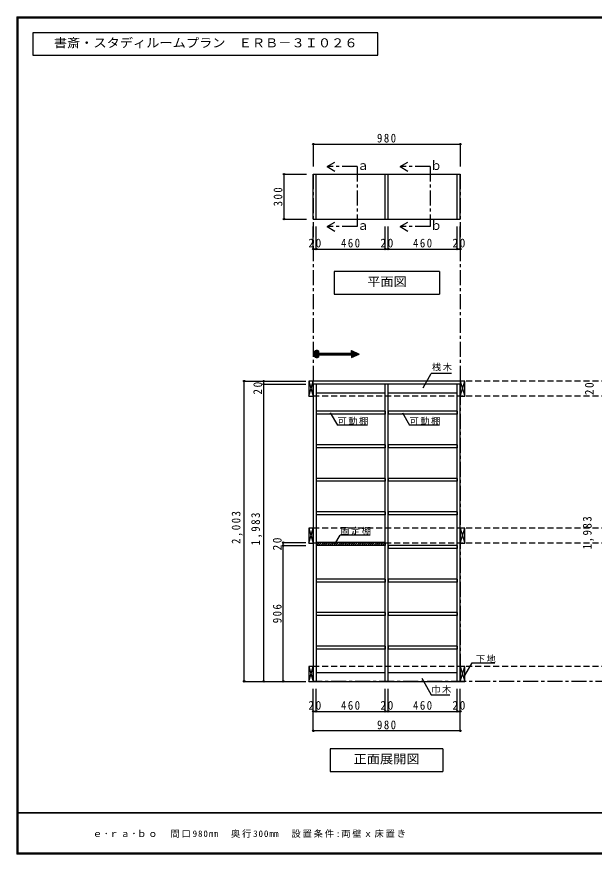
# Model space of a CAD drawing. Units: millimetres at full size, sheet at 1:20. Extents: x -3922 to 3878, y -2932 to 2722.
# Drawn here: x -3922 to -74, y -2864 to 2722 of the extents above; entities that cross this region are included whole.
import ezdxf
from ezdxf.enums import TextEntityAlignment as Align

# ---------------------------------------------------------------- set-up
doc = ezdxf.new("R2010")
doc.units = ezdxf.units.MM
doc.header["$LTSCALE"] = 20
doc.header["$PDMODE"] = 32
doc.header["$PDSIZE"] = 10
doc.linetypes.add('CHAIN1', pattern=[8, 5, -1, 1, -1])
doc.linetypes.add('DASHED2', pattern=[3, 2, -1])
for name, color, linetype in [('0-2_本体', 2, 'Continuous'), ('0-3_固定棚', 3, 'Continuous'), ('0-4_可動棚', 3, 'Continuous'), ('0-7_桟木・巾木', 2, 'Continuous'), ('0-8_引き出し', 3, 'Continuous'), ('0-A_文字', 7, 'Continuous'), ('0-B_寸法', 7, 'Continuous'), ('0-C_ハッチ', 4, 'Continuous'), ('F-1_枠', 6, 'Continuous'), ('F-A_文字', 7, 'Continuous')]:
    doc.layers.add(name, color=color, linetype=linetype)
doc.styles.add('ＭＳ ゴシック', font='')
doc.styles.get('ＭＳ ゴシック').set_extended_font_data('MS Gothic')

msp = doc.modelspace()

# ---------------------------------------------------------------- linework, layer by layer
at = {"layer": '0-2_本体'}
for p, q in [((-1946.53, 1672.73), (-1926.53, 1672.73)), ((-1946.53, 1372.73), (-1946.53, 1672.73)), ((-1926.53, 1372.73), (-1926.53, 1672.73)), ((-1467.53, 1672.73), (-1447.53, 1672.73)), ((-1466.53, 1372.73), (-1466.53, 1672.73)), ((-1466.53, 1672.73), (-1446.53, 1672.73)), ((-986.53, 1372.73), (-986.53, 1672.73)), ((-986.53, 1672.73), (-966.53, 1672.73)), ((-966.53, 1372.73), (-966.53, 1672.73)), ((-1946.53, 1372.73), (-1926.53, 1372.73)), ((-1467.53, 1372.73), (-1447.53, 1372.73)), ((-986.53, 1372.73), (-966.53, 1372.73))]:
    msp.add_line(p, q, dxfattribs=at)
at = {"layer": '0-2_本体', "color": 3}
for p, q in [((-1946.53, 1372.73), (-966.53, 1372.73)), ((-1946.53, 271.73), (-1946.53, 291.73)), ((-966.53, 291.73), (-1946.53, 291.73)), ((-966.53, 291.73), (-966.53, 271.73)), ((-1946.53, 271.73), (-1946.53, -1711.27)), ((-966.53, 271.73), (-1946.53, 271.73)), ((-1926.53, 271.73), (-1926.53, -1711.27)), ((-1466.53, -1711.27), (-1466.53, 271.73)), ((-1446.53, -1711.27), (-1446.53, 271.73)), ((-986.53, -1711.27), (-986.53, 271.73)), ((-966.53, -1711.27), (-966.53, 271.73)), ((-1946.53, -1711.27), (-966.53, -1711.27))]:
    msp.add_line(p, q, dxfattribs=at)
at = {"layer": '0-2_本体'}
msp.add_lwpolyline([(-1466.53, 1372.73), (-1446.53, 1372.73), (-1446.53, 1672.73)], dxfattribs=at)
at = {"layer": '0-3_固定棚'}
for p, q in [((-1926.53, 1672.73), (-1466.53, 1672.73)), ((-1447.53, 1672.73), (-986.53, 1672.73)), ((-1926.53, -785.27), (-1926.53, -805.27)), ((-1466.53, -785.27), (-1926.53, -785.27)), ((-1466.53, -805.27), (-1926.53, -805.27)), ((-1466.53, -785.27), (-1466.53, -805.27))]:
    msp.add_line(p, q, dxfattribs=at)
at = {"layer": '0-4_可動棚'}
for p, q in [((-1925.53, 71.23), (-1925.53, 91.23)), ((-1467.53, 91.23), (-1925.53, 91.23)), ((-1467.53, 71.23), (-1925.53, 71.23)), ((-1467.53, 91.23), (-1467.53, 71.23)), ((-1445.53, 71.23), (-1445.53, 91.23)), ((-987.53, 91.23), (-1445.53, 91.23)), ((-987.53, 71.23), (-1445.53, 71.23)), ((-987.53, 91.23), (-987.53, 71.23)), ((-1925.53, -152.77), (-1925.53, -132.77)), ((-1467.53, -132.77), (-1925.53, -132.77)), ((-1467.53, -152.77), (-1925.53, -152.77)), ((-1467.53, -132.77), (-1467.53, -152.77)), ((-1445.53, -152.77), (-1445.53, -132.77)), ((-987.53, -132.77), (-1445.53, -132.77)), ((-987.53, -152.77), (-1445.53, -152.77)), ((-987.53, -132.77), (-987.53, -152.77)), ((-1925.53, -376.77), (-1925.53, -356.77)), ((-1467.53, -356.77), (-1925.53, -356.77)), ((-1467.53, -376.77), (-1925.53, -376.77)), ((-1467.53, -356.77), (-1467.53, -376.77)), ((-1445.53, -376.77), (-1445.53, -356.77)), ((-987.53, -356.77), (-1445.53, -356.77)), ((-987.53, -376.77), (-1445.53, -376.77)), ((-987.53, -356.77), (-987.53, -376.77)), ((-1925.53, -600.77), (-1925.53, -580.77)), ((-1467.53, -580.77), (-1925.53, -580.77)), ((-1467.53, -600.77), (-1925.53, -600.77)), ((-1467.53, -580.77), (-1467.53, -600.77)), ((-1445.53, -600.77), (-1445.53, -580.77)), ((-987.53, -580.77), (-1445.53, -580.77)), ((-987.53, -600.77), (-1445.53, -600.77)), ((-987.53, -580.77), (-987.53, -600.77)), ((-1445.53, -824.77), (-1445.53, -804.77)), ((-987.53, -804.77), (-1445.53, -804.77)), ((-987.53, -824.77), (-1445.53, -824.77)), ((-987.53, -804.77), (-987.53, -824.77)), ((-1925.53, -1048.77), (-1925.53, -1028.77)), ((-1467.53, -1028.77), (-1925.53, -1028.77)), ((-1467.53, -1048.77), (-1925.53, -1048.77)), ((-1467.53, -1028.77), (-1467.53, -1048.77)), ((-1445.53, -1048.77), (-1445.53, -1028.77)), ((-987.53, -1028.77), (-1445.53, -1028.77)), ((-987.53, -1048.77), (-1445.53, -1048.77)), ((-987.53, -1028.77), (-987.53, -1048.77)), ((-1925.53, -1272.77), (-1925.53, -1252.77)), ((-1467.53, -1252.77), (-1925.53, -1252.77)), ((-1467.53, -1272.77), (-1925.53, -1272.77)), ((-1467.53, -1252.77), (-1467.53, -1272.77)), ((-1445.53, -1272.77), (-1445.53, -1252.77)), ((-987.53, -1252.77), (-1445.53, -1252.77)), ((-987.53, -1272.77), (-1445.53, -1272.77)), ((-987.53, -1252.77), (-987.53, -1272.77)), ((-1925.53, -1496.77), (-1925.53, -1476.77)), ((-1467.53, -1476.77), (-1925.53, -1476.77)), ((-1467.53, -1496.77), (-1925.53, -1496.77)), ((-1467.53, -1476.77), (-1467.53, -1496.77)), ((-1445.53, -1496.77), (-1445.53, -1476.77)), ((-987.53, -1476.77), (-1445.53, -1476.77)), ((-987.53, -1496.77), (-1445.53, -1496.77)), ((-987.53, -1476.77), (-987.53, -1496.77))]:
    msp.add_line(p, q, dxfattribs=at)
at = {"layer": '0-7_桟木・巾木', "color": 7}
for p, q in [((-1466.53, 211.73), (-1926.53, 211.73)), ((-986.53, 211.73), (-1446.53, 211.73)), ((-1926.53, -1651.27), (-1466.53, -1651.27)), ((-1447.53, -1651.27), (-986.53, -1651.27))]:
    msp.add_line(p, q, dxfattribs=at)
at = {"layer": '0-8_引き出し', "color": 7}
for p, q in [((-1976.53, 291.73), (-1946.53, 191.73)), ((-1976.53, 191.73), (-1946.53, 291.73)), ((-966.53, 291.73), (-936.53, 191.73)), ((-966.53, 191.73), (-936.53, 291.73)), ((-1976.53, -688.27), (-1946.53, -788.27)), ((-1976.53, -788.27), (-1946.53, -688.27)), ((-966.53, -688.27), (-936.53, -788.27)), ((-966.53, -788.27), (-936.53, -688.27)), ((-1976.53, -1611.27), (-1946.53, -1711.27)), ((-1976.53, -1711.27), (-1946.53, -1611.27)), ((-966.53, -1611.27), (-936.53, -1711.27)), ((-966.53, -1711.27), (-936.53, -1611.27))]:
    msp.add_line(p, q, dxfattribs=at)
at = {"layer": '0-8_引き出し'}
for points in [[(-1946.53, 191.73), (-1946.53, 291.73), (-1976.53, 291.73), (-1976.53, 191.73)], [(-936.53, 191.73), (-936.53, 291.73), (-966.53, 291.73), (-966.53, 191.73)], [(-1946.53, -788.27), (-1946.53, -688.27), (-1976.53, -688.27), (-1976.53, -788.27)], [(-936.53, -788.27), (-936.53, -688.27), (-966.53, -688.27), (-966.53, -788.27)], [(-1946.53, -1711.27), (-1946.53, -1611.27), (-1976.53, -1611.27), (-1976.53, -1711.27)], [(-936.53, -1711.27), (-936.53, -1611.27), (-966.53, -1611.27), (-966.53, -1711.27)]]:
    msp.add_lwpolyline(points, close=True, dxfattribs=at)
at = {"layer": '0-A_文字'}
for p, q in [((-3815.36, 2615.63), (-3815.36, 2465.63)), ((-1515.47, 2615.63), (-3815.36, 2615.63)), ((-1515.47, 2465.63), (-1515.47, 2615.63)), ((-3815.36, 2465.63), (-1515.47, 2465.63)), ((-1854.45, 1722.73), (-1802.49, 1752.73)), ((-1368.13, 1722.73), (-1316.17, 1752.73)), ((-1854.45, 1722.73), (-1802.49, 1692.73)), ((-1368.13, 1722.73), (-1316.17, 1692.73)), ((-1854.45, 1322.73), (-1802.49, 1352.73)), ((-1368.13, 1322.73), (-1316.17, 1352.73)), ((-1854.45, 1322.73), (-1802.49, 1292.73)), ((-1368.13, 1322.73), (-1316.17, 1292.73)), ((-1105.93, 1022.73), (-1806.93, 1022.73)), ((-1105.93, 1022.73), (-1105.93, 872.73)), ((-1946.53, 472.25), (-1922.57, 496.2)), ((-1946.39, 475.22), (-1925.54, 496.06)), ((-1946.34, 469.61), (-1919.93, 496.02)), ((-1945.91, 467.21), (-1917.53, 495.58)), ((-1945.73, 478.71), (-1929.03, 495.4)), ((-1945.28, 465.01), (-1915.34, 494.96)), ((-1944.48, 462.98), (-1913.3, 494.16)), ((-1943.97, 483.29), (-1933.62, 493.65)), ((-1943.54, 461.09), (-1911.42, 493.22)), ((-1942.46, 459.34), (-1911.12, 490.69)), ((-1941.26, 457.72), (-1911.12, 487.86)), ((-1939.93, 456.22), (-1911.12, 485.03)), ((-1938.48, 454.84), (-1911.12, 482.21)), ((-1936.91, 453.58), (-1911.12, 479.38)), ((-1935.22, 452.44), (-1909.17, 478.49)), ((-1933.4, 451.44), (-1906.34, 478.49)), ((-1931.43, 450.57), (-1903.51, 478.49)), ((-1929.31, 449.87), (-1900.68, 478.49)), ((-1927.01, 449.34), (-1911.12, 465.23)), ((-1924.48, 449.04), (-1911.12, 462.41)), ((-1921.67, 449.02), (-1911.12, 459.58)), ((-1918.45, 449.41), (-1911.12, 456.75)), ((-1914.5, 450.54), (-1911.12, 453.92)), ((-1911.12, 466.7), (-1911.12, 452.15)), ((-1911.12, 466.7), (-1690.63, 466.7)), ((-1909.65, 466.7), (-1897.86, 478.49)), ((-1906.82, 466.7), (-1895.03, 478.49)), ((-1903.99, 466.7), (-1892.2, 478.49)), ((-1901.17, 466.7), (-1889.37, 478.49)), ((-1898.34, 466.7), (-1886.54, 478.49)), ((-1895.51, 466.7), (-1883.71, 478.49)), ((-1892.68, 466.7), (-1880.89, 478.49)), ((-1889.85, 466.7), (-1878.06, 478.49)), ((-1887.02, 466.7), (-1875.23, 478.49)), ((-1884.19, 466.7), (-1872.4, 478.49)), ((-1881.37, 466.7), (-1869.57, 478.49)), ((-1878.54, 466.7), (-1866.74, 478.49)), ((-1875.71, 466.7), (-1863.92, 478.49)), ((-1872.88, 466.7), (-1861.09, 478.49)), ((-1870.05, 466.7), (-1858.26, 478.49)), ((-1867.22, 466.7), (-1855.43, 478.49)), ((-1864.4, 466.7), (-1852.6, 478.49)), ((-1861.57, 466.7), (-1849.77, 478.49)), ((-1858.74, 466.7), (-1846.94, 478.49)), ((-1855.91, 466.7), (-1844.12, 478.49)), ((-1853.08, 466.7), (-1841.29, 478.49)), ((-1850.25, 466.7), (-1838.46, 478.49)), ((-1847.42, 466.7), (-1835.63, 478.49)), ((-1844.6, 466.7), (-1832.8, 478.49)), ((-1841.77, 466.7), (-1829.97, 478.49)), ((-1838.94, 466.7), (-1827.15, 478.49)), ((-1836.11, 466.7), (-1824.32, 478.49)), ((-1833.28, 466.7), (-1821.49, 478.49)), ((-1830.45, 466.7), (-1818.66, 478.49)), ((-1827.63, 466.7), (-1815.83, 478.49)), ((-1824.8, 466.7), (-1813, 478.49)), ((-1821.97, 466.7), (-1810.18, 478.49)), ((-1819.14, 466.7), (-1807.35, 478.49)), ((-1816.31, 466.7), (-1804.52, 478.49)), ((-1813.48, 466.7), (-1801.69, 478.49)), ((-1810.66, 466.7), (-1798.86, 478.49)), ((-1807.83, 466.7), (-1796.03, 478.49)), ((-1805, 466.7), (-1793.2, 478.49)), ((-1802.17, 466.7), (-1790.38, 478.49)), ((-1799.34, 466.7), (-1787.55, 478.49)), ((-1796.51, 466.7), (-1784.72, 478.49)), ((-1793.68, 466.7), (-1781.89, 478.49)), ((-1790.86, 466.7), (-1779.06, 478.49)), ((-1788.03, 466.7), (-1776.23, 478.49)), ((-1785.2, 466.7), (-1773.41, 478.49)), ((-1782.37, 466.7), (-1770.58, 478.49)), ((-1779.54, 466.7), (-1767.75, 478.49)), ((-1776.71, 466.7), (-1764.92, 478.49)), ((-1773.89, 466.7), (-1762.09, 478.49)), ((-1771.06, 466.7), (-1759.26, 478.49)), ((-1768.23, 466.7), (-1756.44, 478.49)), ((-1765.4, 466.7), (-1753.61, 478.49)), ((-1762.57, 466.7), (-1750.78, 478.49)), ((-1759.74, 466.7), (-1747.95, 478.49)), ((-1756.92, 466.7), (-1745.12, 478.49)), ((-1754.09, 466.7), (-1742.29, 478.49)), ((-1751.26, 466.7), (-1739.46, 478.49)), ((-1748.43, 466.7), (-1736.64, 478.49)), ((-1745.6, 466.7), (-1733.81, 478.49)), ((-1742.77, 466.7), (-1730.98, 478.49)), ((-1739.94, 466.7), (-1728.15, 478.49)), ((-1737.12, 466.7), (-1725.32, 478.49)), ((-1734.29, 466.7), (-1722.49, 478.49)), ((-1731.46, 466.7), (-1719.67, 478.49)), ((-1728.63, 466.7), (-1716.84, 478.49)), ((-1725.8, 466.7), (-1714.01, 478.49)), ((-1722.97, 466.7), (-1711.18, 478.49)), ((-1720.15, 466.7), (-1708.35, 478.49)), ((-1717.32, 466.7), (-1705.52, 478.49)), ((-1714.49, 466.7), (-1702.7, 478.49)), ((-1711.66, 466.7), (-1699.87, 478.49)), ((-1708.83, 466.7), (-1697.04, 478.49)), ((-1706, 466.7), (-1694.21, 478.49)), ((-1703.18, 466.7), (-1691.38, 478.49)), ((-1700.35, 466.7), (-1677.12, 489.93)), ((-1697.52, 466.7), (-1675.19, 489.03)), ((-1694.69, 466.7), (-1673.25, 488.13)), ((-1691.86, 466.7), (-1671.32, 487.24)), ((-1690.63, 496.21), (-1639.81, 472.6)), ((-1690.63, 478.49), (-1690.63, 496.21)), ((-1690.63, 493.39), (-1688.7, 495.31)), ((-1690.63, 490.56), (-1686.77, 494.42)), ((-1690.63, 487.73), (-1684.84, 493.52)), ((-1690.63, 484.9), (-1682.91, 492.62)), ((-1690.63, 482.07), (-1680.98, 491.72)), ((-1690.63, 479.24), (-1679.05, 490.83)), ((-1690.63, 465.1), (-1669.39, 486.34)), ((-1690.63, 462.27), (-1667.46, 485.44)), ((-1690.63, 459.45), (-1665.53, 484.55)), ((-1690.63, 456.62), (-1663.6, 483.65)), ((-1690.63, 453.79), (-1661.67, 482.75)), ((-1690.63, 450.96), (-1659.74, 481.85)), ((-1690.63, 448.99), (-1639.81, 472.6)), ((-1690.63, 466.7), (-1690.63, 448.99)), ((-1689.04, 449.73), (-1657.81, 480.96)), ((-1683.75, 452.18), (-1655.87, 480.06)), ((-1678.47, 454.64), (-1653.94, 479.16)), ((-1673.19, 457.09), (-1652.01, 478.26)), ((-1667.9, 459.54), (-1650.08, 477.37)), ((-1662.62, 462), (-1648.15, 476.47)), ((-1657.34, 464.45), (-1646.22, 475.57)), ((-1652.06, 466.91), (-1644.29, 474.68)), ((-1646.77, 469.36), (-1642.36, 473.78)), ((-1641.49, 471.82), (-1640.42, 472.88)), ((-1832.58, 79.47), (-1785.38, -2.29)), ((-1352.58, 79.47), (-1305.38, -2.29)), ((-1585.38, -2.29), (-1785.38, -2.29)), ((-1105.38, -2.29), (-1305.38, -2.29)), ((-1802.69, -796.33), (-1767.67, -735.68)), ((-1567.67, -735.68), (-1767.67, -735.68)), ((-936.53, -1672.95), (-887.76, -1588.48)), ((-887.76, -1588.48), (-737.23, -1588.48)), ((-1223.94, -1689.03), (-1159.73, -1800.25)), ((-1159.73, -1800.25), (-1035.97, -1800.25)), ((-1082.93, -2161.27), (-1082.93, -2311.27)), ((-1832.93, -2311.27), (-1082.93, -2311.27))]:
    msp.add_line(p, q, dxfattribs=at)
at = {"layer": '0-A_文字', "linetype": 'CHAIN1'}
for p, q in [((-1654.45, 1722.73), (-1854.45, 1722.73)), ((-1654.45, 1722.73), (-1654.45, 1322.73)), ((-1168.13, 1722.73), (-1368.13, 1722.73)), ((-1168.13, 1722.73), (-1168.13, 1322.73)), ((-1946.53, 1672.73), (-1946.53, -1711.27)), ((-966.53, 1672.73), (-966.53, -1711.27)), ((-1654.45, 1322.73), (-1854.45, 1322.73)), ((-1168.13, 1322.73), (-1368.13, 1322.73)), ((1633.47, -1711.27), (-1946.53, -1711.27))]:
    msp.add_line(p, q, dxfattribs=at)
at = {"layer": '0-A_文字'}
for points in [[(-1806.93, 1022.73), (-1806.93, 872.73), (-1105.93, 872.73)], [(-1911.12, 493.04), (-1911.12, 478.49), (-1690.63, 478.49)], [(-1082.93, -2161.27), (-1832.93, -2161.27), (-1832.93, -2311.27)]]:
    msp.add_lwpolyline(points, dxfattribs=at)
msp.add_arc((-1922.92, 472.6), 23.61, 60, 300, dxfattribs=at)
at = {"layer": '0-B_寸法', "color": 4}
for p, q in [((-1946.53, 1872.73), (-1946.53, 1722.73)), ((-1946.53, 1872.73), (-966.53, 1872.73)), ((-966.53, 1872.73), (-966.53, 1722.73)), ((-2141.53, 1672.73), (-1991.53, 1672.73)), ((-2141.53, 1672.73), (-2141.53, 1372.73)), ((-2141.53, 1372.73), (-1991.53, 1372.73)), ((-1946.53, 1172.73), (-1946.53, 1322.73)), ((-1926.53, 1172.73), (-1926.53, 1322.73)), ((-1466.53, 1172.73), (-1466.53, 1322.73)), ((-1446.53, 1172.73), (-1446.53, 1322.73)), ((-986.53, 1172.73), (-986.53, 1322.73)), ((-966.53, 1172.73), (-966.53, 1322.73)), ((-1946.53, 1172.73), (-1926.53, 1172.73)), ((-1926.53, 1172.73), (-1466.53, 1172.73)), ((-1466.53, 1172.73), (-1446.53, 1172.73)), ((-1447.53, 1172.73), (-986.53, 1172.73)), ((-986.53, 1172.73), (-966.53, 1172.73)), ((-2406.53, 291.73), (-1996.53, 291.73)), ((-2406.53, -1711.27), (-2406.53, 291.73)), ((-2276.53, 271.73), (-2276.53, 291.73)), ((-2276.53, 291.73), (-2146.53, 291.73)), ((-2276.53, 271.73), (-1996.53, 271.73)), ((-2276.53, -1711.27), (-2276.53, 271.73)), ((-2146.53, -805.27), (-2146.53, -785.27)), ((-2146.53, -785.27), (-1996.53, -785.27)), ((-2146.53, -1711.27), (-2146.53, -805.27)), ((-2146.53, -805.27), (-1996.53, -805.27)), ((-2406.53, -1711.27), (-1996.53, -1711.27)), ((-2276.53, -1711.27), (-2146.53, -1711.27)), ((-2146.53, -1711.27), (-1996.53, -1711.27)), ((-1946.53, -1911.27), (-1946.53, -1761.27)), ((-1926.53, -1911.27), (-1926.53, -1761.27)), ((-1466.53, -1911.27), (-1466.53, -1761.27)), ((-1446.53, -1911.27), (-1446.53, -1761.27)), ((-986.53, -1911.27), (-986.53, -1761.27)), ((-966.53, -1911.27), (-966.53, -1761.27)), ((-1946.53, -1911.27), (-1926.53, -1911.27)), ((-1946.53, -2041.27), (-1946.53, -1911.27)), ((-1926.53, -1911.27), (-1466.53, -1911.27)), ((-1466.53, -1911.27), (-1446.53, -1911.27)), ((-1447.53, -1911.27), (-986.53, -1911.27)), ((-986.53, -1911.27), (-966.53, -1911.27)), ((-966.53, -2041.27), (-966.53, -1911.27)), ((-966.53, -2041.27), (-1946.53, -2041.27))]:
    msp.add_line(p, q, dxfattribs=at)
at = {"layer": '0-B_寸法'}
for p in [(-1214.56, 246.66), (-1025.15, 341.62)]:
    msp.add_line(p, (-1159.73, 341.62), dxfattribs=at)
at = {"layer": '0-B_寸法', "color": 4, "linetype": 'DASHED2'}
for p, q in [((1633.47, 291.73), (-1946.53, 291.73)), ((1633.47, 191.73), (-1946.53, 191.73)), ((1633.47, -688.27), (-1946.53, -688.27)), ((1633.47, -788.27), (-1946.53, -788.27)), ((1633.47, -1611.27), (-1946.53, -1611.27))]:
    msp.add_line(p, q, dxfattribs=at)
at = {"layer": '0-B_寸法'}
for p in [(-1946.53, 1872.73), (-966.53, 1872.73), (-2141.53, 1672.73), (-2141.53, 1372.73), (-1946.53, 1172.73), (-1926.53, 1172.73), (-1466.53, 1172.73), (-1446.53, 1172.73), (-986.53, 1172.73), (-966.53, 1172.73), (-2406.53, 291.73), (-2276.53, 291.73), (-2276.53, 271.73), (-2146.53, -785.27), (-2146.53, -805.27), (-2406.53, -1711.27), (-2276.53, -1711.27), (-2146.53, -1711.27), (-1946.53, -1911.27), (-1926.53, -1911.27), (-1466.53, -1911.27), (-1446.53, -1911.27), (-986.53, -1911.27), (-966.53, -1911.27), (-1946.53, -2041.27), (-966.53, -2041.27)]:
    msp.add_point(p, dxfattribs=at)
at = {"layer": '0-C_ハッチ'}
for p, q in [((-1926.53, -792.57), (-1919.22, -785.27)), ((-1925.08, -805.27), (-1905.08, -785.27)), ((-1910.94, -805.27), (-1890.94, -785.27)), ((-1896.8, -805.27), (-1876.8, -785.27)), ((-1882.66, -805.27), (-1862.66, -785.27)), ((-1868.51, -805.27), (-1848.51, -785.27)), ((-1854.37, -805.27), (-1834.37, -785.27)), ((-1840.23, -805.27), (-1820.23, -785.27)), ((-1826.09, -805.27), (-1806.09, -785.27)), ((-1811.95, -805.27), (-1791.95, -785.27)), ((-1797.8, -805.27), (-1777.8, -785.27)), ((-1783.66, -805.27), (-1763.66, -785.27)), ((-1769.52, -805.27), (-1749.52, -785.27)), ((-1755.38, -805.27), (-1735.38, -785.27)), ((-1741.23, -805.27), (-1721.23, -785.27)), ((-1727.09, -805.27), (-1707.09, -785.27)), ((-1712.95, -805.27), (-1692.95, -785.27)), ((-1698.81, -805.27), (-1678.81, -785.27)), ((-1684.67, -805.27), (-1664.67, -785.27)), ((-1670.52, -805.27), (-1650.52, -785.27)), ((-1656.38, -805.27), (-1636.38, -785.27)), ((-1642.24, -805.27), (-1622.24, -785.27)), ((-1628.1, -805.27), (-1608.1, -785.27)), ((-1613.96, -805.27), (-1593.96, -785.27)), ((-1599.81, -805.27), (-1579.81, -785.27)), ((-1585.67, -805.27), (-1565.67, -785.27)), ((-1571.53, -805.27), (-1551.53, -785.27)), ((-1557.39, -805.27), (-1537.39, -785.27)), ((-1543.25, -805.27), (-1523.25, -785.27)), ((-1529.1, -805.27), (-1509.1, -785.27)), ((-1514.96, -805.27), (-1494.96, -785.27)), ((-1500.82, -805.27), (-1480.82, -785.27)), ((-1486.68, -805.27), (-1466.68, -785.27)), ((-1472.53, -805.27), (-1466.53, -799.26))]:
    msp.add_line(p, q, dxfattribs=at)
at = {"layer": 'F-1_枠'}
for p, q in [((-3922.03, 2722.29), (-3922.03, -2864.37)), ((-3922.03, 2722.29), (3877.97, 2722.29)), ((-3922.03, 2718.96), (3877.97, 2718.96)), ((-3922.03, 2715.63), (3877.97, 2715.63)), ((-3918.7, 2722.29), (-3918.7, -2864.37)), ((-3915.36, 2722.29), (-3915.36, -2864.37)), ((3877.97, -2587.71), (-3922.03, -2587.71)), ((3877.97, -2591.04), (-3922.03, -2591.04)), ((3877.97, -2857.71), (-3922.03, -2857.71)), ((3877.97, -2861.04), (-3922.03, -2861.04)), ((3877.97, -2864.37), (-3922.03, -2864.37))]:
    msp.add_line(p, q, dxfattribs=at)

# ---------------------------------------------------------------- texts
at = {"layer": '0-A_文字', "style": 'ＭＳ ゴシック', "width": 1.1}
for s, p in [('書斎・スタディルームプラン\u3000ＥＲＢ－３Ｉ０２６', (-3675.36, 2500.63)), ('平面図', (-1586.93, 907.73)), ('正面展開図', (-1677.93, -2276.27))]:
    msp.add_text(s, height=58.65, dxfattribs=at).set_placement(p, align=Align.BOTTOM_LEFT)
at = {"layer": '0-A_文字', "style": 'ＭＳ ゴシック'}
for s, p in [('ａ', (-1654.45, 1682.73)), ('ｂ', (-1168.13, 1682.73)), ('ａ', (-1654.45, 1282.73)), ('ｂ', (-1168.13, 1282.73))]:
    msp.add_text(s, height=58.65, dxfattribs=at).set_placement(p, align=Align.BOTTOM_LEFT)
at = {"layer": '0-A_文字', "char_height": 43.99, "attachment_point": 7, "style": 'ＭＳ ゴシック'}
for s, insert in [('\\T1.17;可動棚', (-1785.38, -2.29)), ('\\T1.17;可動棚', (-1305.38, -2.29)), ('\\T1.17;固定棚', (-1767.67, -735.68)), ('\\T1.17;下地', (-863.26, -1588.48)), ('\\T1.17;巾木', (-1159.73, -1793.14))]:
    msp.add_mtext(s, dxfattribs=dict(at, insert=insert))
at = {"layer": '0-B_寸法', "attachment_point": 7, "style": 'ＭＳ ゴシック'}
for s, insert, char_height in [('\\T1.27;\\W0.9;980', (-1521.53, 1882.73), 58.65), ('\\T1.27;\\W0.95;20', (-1979.03, 1182.73), 58.65), ('\\T1.27;\\W0.9;460', (-1761.53, 1182.73), 58.65), ('\\T1.27;\\W0.95;20', (-1499.03, 1182.73), 58.65), ('\\T1.27;\\W0.9;460', (-1281.53, 1182.73), 58.65), ('\\T1.27;\\W0.95;20', (-1019.03, 1182.73), 58.65), ('\\T1.17;桟木', (-1155.15, 358.08), 43.99), ('\\T1.27;\\W0.95;20', (-1979.03, -1901.27), 58.65), ('\\T1.27;\\W0.9;460', (-1761.53, -1901.27), 58.65), ('\\T1.27;\\W0.95;20', (-1499.03, -1901.27), 58.65), ('\\T1.27;\\W0.9;460', (-1281.53, -1901.27), 58.65), ('\\T1.27;\\W0.95;20', (-1019.03, -1901.27), 58.65), ('\\T1.27;\\W0.9;980', (-1521.53, -2031.27), 58.65)]:
    msp.add_mtext(s, dxfattribs=dict(at, insert=insert, char_height=char_height))
at = {"layer": '0-B_寸法', "char_height": 58.65, "attachment_point": 7, "rotation": 90, "style": 'ＭＳ ゴシック'}
for s, insert in [('\\T1.27;\\W0.9;300', (-2151.53, 1457.73)), ('\\T1.27;\\W0.95;20', (-2286.53, 201.26)), ('\\T1.27;\\W0.95;20', (-76.53, 197.76)), ('\\T1.28;\\W0.9;2,003', (-2416.53, -794.77)), ('\\T1.28;\\W0.9;1,983', (-2286.53, -804.77)), ('\\T1.28;\\W0.9;1,983', (-76.53, -829.77)), ('\\T1.27;\\W0.95;20', (-2156.53, -837.77)), ('\\T1.27;\\W0.9;906', (-2156.53, -1323.27))]:
    msp.add_mtext(s, dxfattribs=dict(at, insert=insert))
at = {"layer": 'F-A_文字', "insert": (-3415.36, -2754.37), "char_height": 43.99, "attachment_point": 7, "style": 'ＭＳ ゴシック'}
msp.add_mtext('\\T1.2;ｅ･ｒａ･ｂｏ\u3000間口980㎜\u3000奥行300㎜\u3000設置条件:両壁ｘ床置き', dxfattribs=at)

doc.saveas('drawing.dxf')
